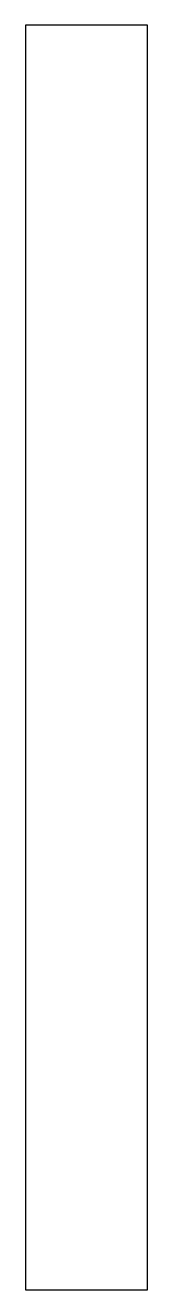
# Model space of a CAD drawing. Header units: millimetres. Extents: x 18 to 36, y -179 to 7.
import ezdxf

# ---------------------------------------------------------------- set-up
doc = ezdxf.new("R2010")
doc.units = ezdxf.units.MM
doc.layers.get('0').update_dxf_attribs({"linetype": 'CONTINUOUS'})

msp = doc.modelspace()

# ---------------------------------------------------------------- linework, layer by layer
msp.add_lwpolyline([(18, 7.4), (18, -179.1), (36, -179.1), (36, 7.4)], close=True)

doc.saveas('drawing.dxf')
